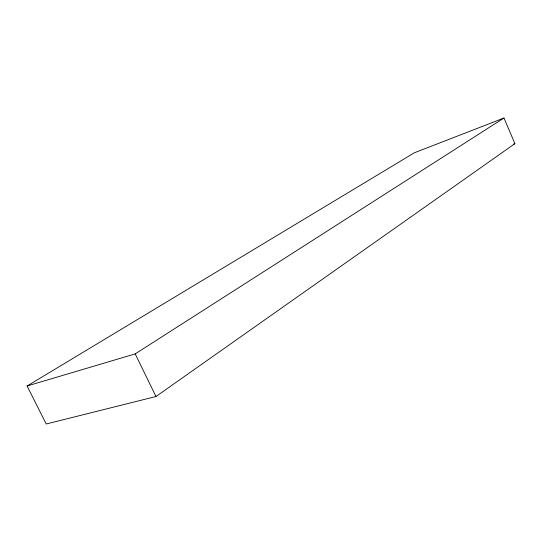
<?xml version="1.0" encoding="UTF-8"?>
<svg xmlns="http://www.w3.org/2000/svg" width="542" height="542" viewBox="0 0 542 542"><rect width="100%" height="100%" fill="white"/><g stroke="black" fill="none" stroke-linecap="round" stroke-linejoin="round"><path stroke-width="0.81" d="M155.967 396.514L514.9 143.65L503.985 118.014L414.427 152.749L27.1 385.999L46.226 423.986L155.967 396.514L135.202 353.885L27.1 385.999M135.202 353.885L503.985 118.014M513.321 144.233L514.9 143.65"/></g></svg>
